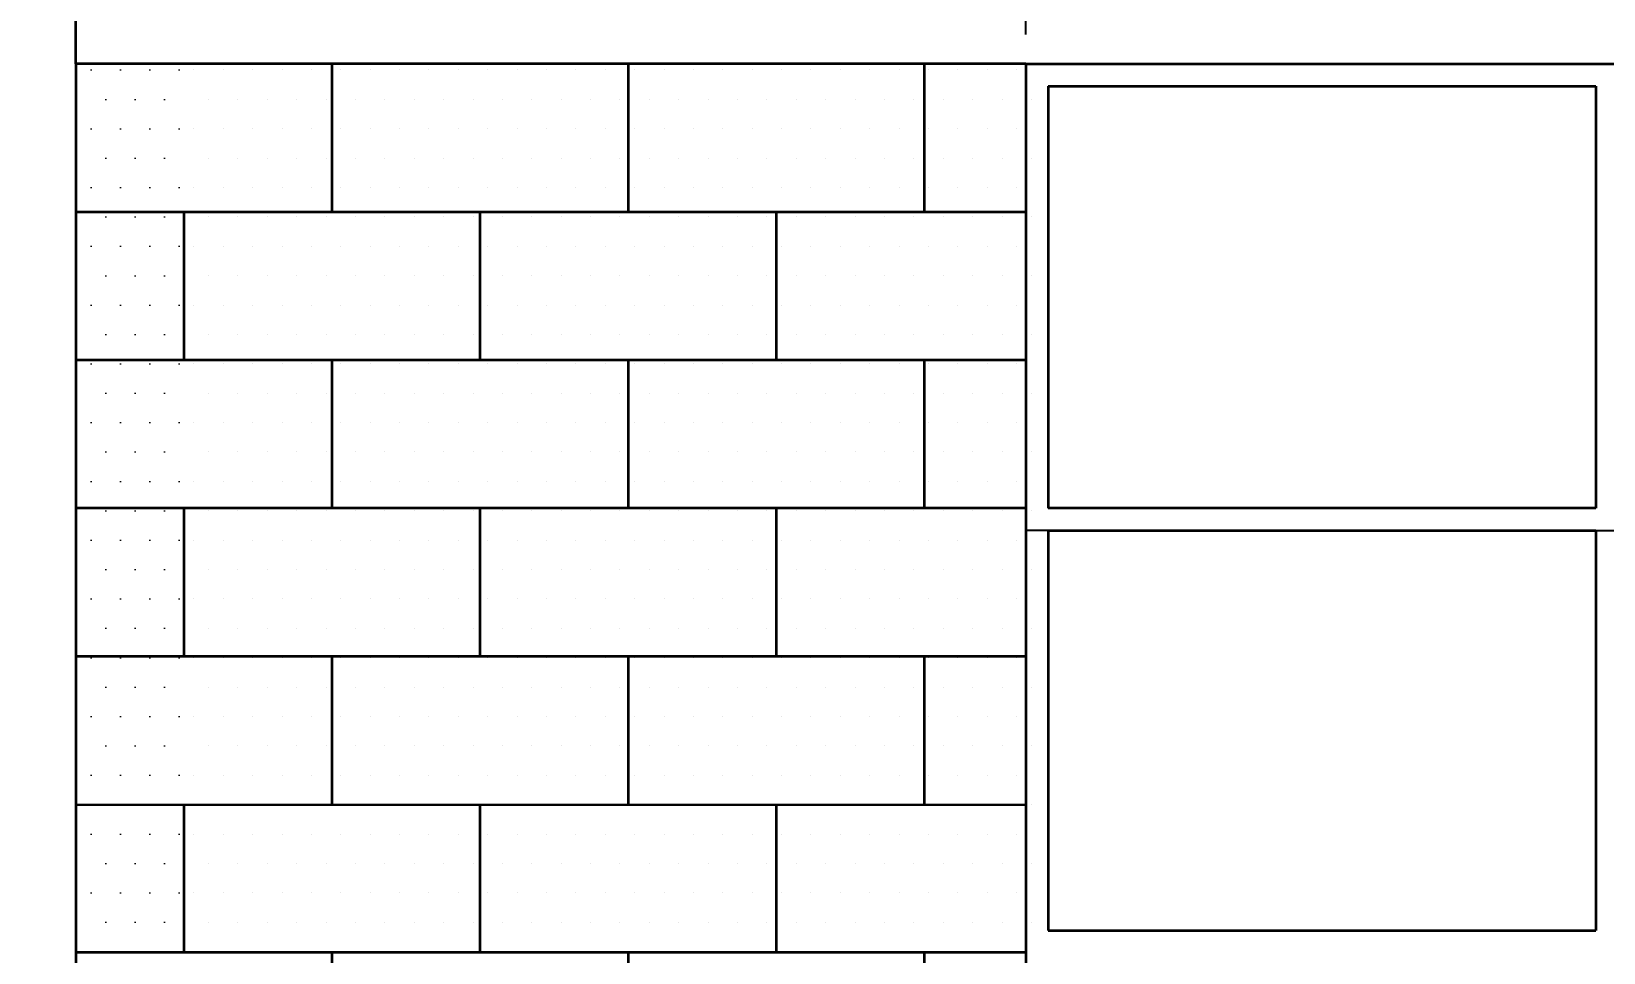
# Model space of a CAD drawing. Header units: millimetres. Extents: x 259.4 to 273.2, y 164.2 to 174.9.
# Drawn here: x 261.357 to 263.48, y 172.128 to 173.372 of the extents above; entities that cross this region are included whole.
import ezdxf

# ---------------------------------------------------------------- set-up
doc = ezdxf.new("R2010")
doc.units = ezdxf.units.MM
for name, color, linetype, lineweight in [('A-ANNO-DIMS', 3, 'Continuous', 18), ('A-ELEV-MBE1', 7, 'Continuous', 35), ('A-ELEV-PATT', 8, 'Continuous', 18), ('A-WALL-FULL-EXTR', 7, 'Continuous', 35)]:
    doc.layers.add(name, color=color, linetype=linetype, lineweight=lineweight)
doc.styles.add('E-ROMANS', font='romans.shx', dxfattribs={"width": 0.8})
doc.dimstyles.new('E-0100_ARW_18', dxfattribs={"dimscale": 0.001, "dimtxt": 180, "dimasz": 180, "dimexe": 90, "dimexo": 60, "dimgap": 90, "dimtad": 0, "dimzin": 0, "dimdsep": 46, "dimtxsty": 'E-ROMANS', "dimblk": 'OPEN90', "dimcen": 90, "dimclrd": 256, "dimclre": 256, "dimclrt": 256, "dimadec": 0, "dimazin": 0, "dimtfac": 1, "dimtmove": 1, "dimatfit": 3, "dimldrblk": 'OPEN90', "dimfxl": 1, "dimtfill": 1, "dimtolj": 1, "dimtzin": 0, "dimarcsym": 0})

# ---------------------------------------------------------------- blocks, each defined once
blk = doc.blocks.new('_Oblique')
at = {"color": 0, "linetype": 'ByBlock', "lineweight": -2}
blk.add_line((-0.5, -0.5), (0.5, 0.5), dxfattribs=at)
blk = doc.blocks.new('*D57')
at = {"layer": 'A-ANNO-DIMS', "lineweight": -2, "transparency": 16777216}
for p, q in [((261.4171, 173.7679), (261.4171, 174.3053)), ((262.7001, 173.3679), (262.7001, 174.3053))]:
    blk.add_line(p, q, dxfattribs=at)
at = {"layer": 'A-ANNO-DIMS', "transparency": 16777216}
for p, q in [((261.4171, 174.2453), (261.8591, 174.2453)), ((262.7001, 174.2453), (262.258, 174.2453))]:
    blk.add_line(p, q, dxfattribs=at)
at = {"layer": 'A-ANNO-DIMS', "transparency": 16777216, "xscale": 0.12, "yscale": 0.12, "zscale": 0.12, "rotation": 180}
blk.add_blockref('_Oblique', (261.4171, 174.2453), dxfattribs=at)
at = {"layer": 'A-ANNO-DIMS', "transparency": 16777216, "xscale": 0.12, "yscale": 0.12, "zscale": 0.12}
blk.add_blockref('_Oblique', (262.7001, 174.2453), dxfattribs=at)
at = {"layer": 'A-ANNO-DIMS', "transparency": 16777216, "insert": (262.0586, 174.2453), "char_height": 0.12, "attachment_point": 5, "style": 'E-ROMANS', "bg_fill": 3, "box_fill_scale": 1.1, "bg_fill_color": 256, "bg_fill_true_color": 13158600, "bg_fill_transparency": 0}
blk.add_mtext('\\A1;1.28', dxfattribs=at)
blk = doc.blocks.new('_Open90')
at = {"color": 0, "linetype": 'ByBlock', "lineweight": -2}
for p, q in [((-0.5, 0.5), (0, 0)), ((0, 0), (-1, 0)), ((0, 0), (-0.5, -0.5))]:
    blk.add_line(p, q, dxfattribs=at)
blk = doc.blocks.new('*D58')
at = {"layer": 'A-ANNO-DIMS', "lineweight": -2, "transparency": 16777216}
for p, q in [((262.7001, 173.3679), (262.7001, 174.3053)), ((263.5013, 173.3679), (263.5013, 174.3053))]:
    blk.add_line(p, q, dxfattribs=at)
at = {"layer": 'A-ANNO-DIMS', "transparency": 16777216}
for p, q in [((262.7001, 174.2453), (262.8944, 174.2453)), ((263.5013, 174.2453), (263.307, 174.2453))]:
    blk.add_line(p, q, dxfattribs=at)
at = {"layer": 'A-ANNO-DIMS', "transparency": 16777216, "xscale": 0.12, "yscale": 0.12, "zscale": 0.12, "rotation": 180}
blk.add_blockref('_Oblique', (262.7001, 174.2453), dxfattribs=at)
at = {"layer": 'A-ANNO-DIMS', "transparency": 16777216, "xscale": 0.12, "yscale": 0.12, "zscale": 0.12}
blk.add_blockref('_Oblique', (263.5013, 174.2453), dxfattribs=at)
at = {"layer": 'A-ANNO-DIMS', "transparency": 16777216, "insert": (263.1007, 174.2453), "char_height": 0.12, "attachment_point": 5, "style": 'E-ROMANS', "bg_fill": 3, "box_fill_scale": 1.1, "bg_fill_color": 256, "bg_fill_true_color": 13158600, "bg_fill_transparency": 0}
blk.add_mtext('\\A1;0.80', dxfattribs=at)
blk = doc.blocks.new('*D59')
at = {"layer": 'A-ANNO-DIMS', "lineweight": -2, "transparency": 16777216}
for p, q in [((263.5013, 173.3679), (263.5013, 174.3053)), ((266.9671, 173.3679), (266.9671, 174.3053))]:
    blk.add_line(p, q, dxfattribs=at)
at = {"layer": 'A-ANNO-DIMS', "transparency": 16777216}
for p, q in [((263.5013, 174.2453), (265.0279, 174.2453)), ((266.9671, 174.2453), (265.4405, 174.2453))]:
    blk.add_line(p, q, dxfattribs=at)
at = {"layer": 'A-ANNO-DIMS', "transparency": 16777216, "xscale": 0.12, "yscale": 0.12, "zscale": 0.12, "rotation": 180}
blk.add_blockref('_Oblique', (263.5013, 174.2453), dxfattribs=at)
at = {"layer": 'A-ANNO-DIMS', "transparency": 16777216, "xscale": 0.12, "yscale": 0.12, "zscale": 0.12}
blk.add_blockref('_Oblique', (266.9671, 174.2453), dxfattribs=at)
at = {"layer": 'A-ANNO-DIMS', "transparency": 16777216, "insert": (265.2342, 174.2453), "char_height": 0.12, "attachment_point": 5, "style": 'E-ROMANS', "bg_fill": 3, "box_fill_scale": 1.1, "bg_fill_color": 256, "bg_fill_true_color": 13158600, "bg_fill_transparency": 0}
blk.add_mtext('\\A1;3.47', dxfattribs=at)

msp = doc.modelspace()

# ---------------------------------------------------------------- hatches: boundary and pattern name
at = {"layer": 'A-ELEV-PATT'}
h = msp.add_hatch(dxfattribs=at)
h.set_pattern_fill('DOTS', color=256, scale=0.025, angle=180, style=0)
h.set_pattern_definition([(360, (227.623792, -89.17333), (0.01984375, 0.0396875), [0, -0.0396875])])
h.paths.add_polyline_path([(261.5671, 173.3279), (261.4171, 173.3279), (261.4171, 171.1279), (261.5671, 171.1279)])

# ---------------------------------------------------------------- linework, layer by layer
for p, q in [((262.7301, 172.6979), (262.7001, 172.6979)), ((263.4701, 172.6979), (263.5013, 172.6979))]:
    msp.add_line(p, q)
at = {"layer": 'A-ELEV-MBE1'}
for p, q in [((261.4171, 173.3279), (261.4171, 171.1279)), ((262.7001, 173.3279), (261.4171, 173.3279)), ((261.7628, 173.3279), (261.7628, 173.1279)), ((262.1628, 173.3279), (262.1628, 173.1279)), ((262.5628, 173.3279), (262.5628, 173.1279)), ((262.7001, 173.3279), (262.7001, 171.1279)), ((262.7301, 173.2979), (263.4701, 173.2979)), ((262.7301, 173.2979), (262.7301, 172.7279)), ((263.4701, 173.2979), (263.4701, 172.7279)), ((262.7001, 173.1279), (261.4171, 173.1279)), ((261.5628, 173.1279), (261.5628, 172.9279)), ((261.9628, 173.1279), (261.9628, 172.9279)), ((262.3628, 173.1279), (262.3628, 172.9279)), ((262.7001, 172.9279), (261.4171, 172.9279)), ((261.7628, 172.9279), (261.7628, 172.7279)), ((262.1628, 172.9279), (262.1628, 172.7279)), ((262.5628, 172.9279), (262.5628, 172.7279)), ((262.7001, 172.7279), (261.4171, 172.7279)), ((261.5628, 172.7279), (261.5628, 172.5279)), ((261.9628, 172.7279), (261.9628, 172.5279)), ((262.3628, 172.7279), (262.3628, 172.5279)), ((262.7301, 172.6979), (262.7301, 172.1579)), ((263.4701, 172.6979), (263.4701, 172.1579)), ((262.7001, 172.5279), (261.4171, 172.5279)), ((261.7628, 172.5279), (261.7628, 172.3279)), ((262.1628, 172.5279), (262.1628, 172.3279)), ((262.5628, 172.5279), (262.5628, 172.3279)), ((261.5628, 172.3279), (261.5628, 172.1279)), ((261.9628, 172.3279), (261.9628, 172.1279)), ((262.3628, 172.3279), (262.3628, 172.1279)), ((262.7301, 172.1579), (263.4701, 172.1579)), ((262.7001, 172.1279), (261.4171, 172.1279)), ((261.7628, 172.1279), (261.7628, 171.9279)), ((262.1628, 172.1279), (262.1628, 171.9279)), ((262.5628, 172.1279), (262.5628, 171.9279))]:
    msp.add_line(p, q, dxfattribs=at)
msp.add_lwpolyline([(263.4701, 172.7279), (262.7301, 172.7279)], dxfattribs=at)
at = {"layer": 'A-ELEV-PATT', "linetype": 'Continuous'}
for p, q in [((261.4177, 173.3198), (261.4177, 173.3198)), ((261.5764, 173.3198), (261.5764, 173.3198)), ((261.6161, 173.3198), (261.6161, 173.3198)), ((261.6558, 173.3198), (261.6558, 173.3198)), ((261.6955, 173.3198), (261.6955, 173.3198)), ((261.7352, 173.3198), (261.7352, 173.3198)), ((261.7749, 173.3198), (261.7749, 173.3198)), ((261.8146, 173.3198), (261.8146, 173.3198)), ((261.8543, 173.3198), (261.8543, 173.3198)), ((261.8939, 173.3198), (261.8939, 173.3198)), ((261.9336, 173.3198), (261.9336, 173.3198)), ((261.9733, 173.3198), (261.9733, 173.3198)), ((262.013, 173.3198), (262.013, 173.3198)), ((262.0527, 173.3198), (262.0527, 173.3198)), ((262.0924, 173.3198), (262.0924, 173.3198)), ((262.1321, 173.3198), (262.1321, 173.3198)), ((262.1718, 173.3198), (262.1718, 173.3198)), ((262.2114, 173.3198), (262.2114, 173.3198)), ((262.2511, 173.3198), (262.2511, 173.3198)), ((262.2908, 173.3198), (262.2908, 173.3198)), ((262.3305, 173.3198), (262.3305, 173.3198)), ((262.3702, 173.3198), (262.3702, 173.3198)), ((262.4099, 173.3198), (262.4099, 173.3198)), ((262.4496, 173.3198), (262.4496, 173.3198)), ((262.4893, 173.3198), (262.4893, 173.3198)), ((262.5289, 173.3198), (262.5289, 173.3198)), ((262.5686, 173.3198), (262.5686, 173.3198)), ((262.6083, 173.3198), (262.6083, 173.3198)), ((262.648, 173.3198), (262.648, 173.3198)), ((262.6877, 173.3198), (262.6877, 173.3198)), ((261.5963, 173.2801), (261.5963, 173.2801)), ((261.636, 173.2801), (261.636, 173.2801)), ((261.6757, 173.2801), (261.6757, 173.2801)), ((261.7154, 173.2801), (261.7154, 173.2801)), ((261.755, 173.2801), (261.755, 173.2801)), ((261.7947, 173.2801), (261.7947, 173.2801)), ((261.8344, 173.2801), (261.8344, 173.2801)), ((261.8741, 173.2801), (261.8741, 173.2801)), ((261.9138, 173.2801), (261.9138, 173.2801)), ((261.9535, 173.2801), (261.9535, 173.2801)), ((261.9932, 173.2801), (261.9932, 173.2801)), ((262.0329, 173.2801), (262.0329, 173.2801)), ((262.0725, 173.2801), (262.0725, 173.2801)), ((262.1122, 173.2801), (262.1122, 173.2801)), ((262.1519, 173.2801), (262.1519, 173.2801)), ((262.1916, 173.2801), (262.1916, 173.2801)), ((262.2313, 173.2801), (262.2313, 173.2801)), ((262.271, 173.2801), (262.271, 173.2801)), ((262.3107, 173.2801), (262.3107, 173.2801)), ((262.3504, 173.2801), (262.3504, 173.2801)), ((262.39, 173.2801), (262.39, 173.2801)), ((262.4297, 173.2801), (262.4297, 173.2801)), ((262.4694, 173.2801), (262.4694, 173.2801)), ((262.5091, 173.2801), (262.5091, 173.2801)), ((262.5488, 173.2801), (262.5488, 173.2801)), ((262.5885, 173.2801), (262.5885, 173.2801)), ((262.6282, 173.2801), (262.6282, 173.2801)), ((262.6679, 173.2801), (262.6679, 173.2801)), ((262.7075, 173.2801), (262.7075, 173.2801)), ((261.4177, 173.2404), (261.4177, 173.2404)), ((261.5764, 173.2404), (261.5764, 173.2404)), ((261.6161, 173.2404), (261.6161, 173.2404)), ((261.6558, 173.2404), (261.6558, 173.2404)), ((261.6955, 173.2404), (261.6955, 173.2404)), ((261.7352, 173.2404), (261.7352, 173.2404)), ((261.7749, 173.2404), (261.7749, 173.2404)), ((261.8146, 173.2404), (261.8146, 173.2404)), ((261.8543, 173.2404), (261.8543, 173.2404)), ((261.8939, 173.2404), (261.8939, 173.2404)), ((261.9336, 173.2404), (261.9336, 173.2404)), ((261.9733, 173.2404), (261.9733, 173.2404)), ((262.013, 173.2404), (262.013, 173.2404)), ((262.0527, 173.2404), (262.0527, 173.2404)), ((262.0924, 173.2404), (262.0924, 173.2404)), ((262.1321, 173.2404), (262.1321, 173.2404)), ((262.1718, 173.2404), (262.1718, 173.2404)), ((262.2114, 173.2404), (262.2114, 173.2404)), ((262.2511, 173.2404), (262.2511, 173.2404)), ((262.2908, 173.2404), (262.2908, 173.2404)), ((262.3305, 173.2404), (262.3305, 173.2404)), ((262.3702, 173.2404), (262.3702, 173.2404)), ((262.4099, 173.2404), (262.4099, 173.2404)), ((262.4496, 173.2404), (262.4496, 173.2404)), ((262.4893, 173.2404), (262.4893, 173.2404)), ((262.5289, 173.2404), (262.5289, 173.2404)), ((262.5686, 173.2404), (262.5686, 173.2404)), ((262.6083, 173.2404), (262.6083, 173.2404)), ((262.648, 173.2404), (262.648, 173.2404)), ((262.6877, 173.2404), (262.6877, 173.2404)), ((261.5963, 173.2007), (261.5963, 173.2007)), ((261.636, 173.2007), (261.636, 173.2007)), ((261.6757, 173.2007), (261.6757, 173.2007)), ((261.7154, 173.2007), (261.7154, 173.2007)), ((261.755, 173.2007), (261.755, 173.2007)), ((261.7947, 173.2007), (261.7947, 173.2007)), ((261.8344, 173.2007), (261.8344, 173.2007)), ((261.8741, 173.2007), (261.8741, 173.2007)), ((261.9138, 173.2007), (261.9138, 173.2007)), ((261.9535, 173.2007), (261.9535, 173.2007)), ((261.9932, 173.2007), (261.9932, 173.2007)), ((262.0329, 173.2007), (262.0329, 173.2007)), ((262.0725, 173.2007), (262.0725, 173.2007)), ((262.1122, 173.2007), (262.1122, 173.2007)), ((262.1519, 173.2007), (262.1519, 173.2007)), ((262.1916, 173.2007), (262.1916, 173.2007)), ((262.2313, 173.2007), (262.2313, 173.2007)), ((262.271, 173.2007), (262.271, 173.2007)), ((262.3107, 173.2007), (262.3107, 173.2007)), ((262.3504, 173.2007), (262.3504, 173.2007)), ((262.39, 173.2007), (262.39, 173.2007)), ((262.4297, 173.2007), (262.4297, 173.2007)), ((262.4694, 173.2007), (262.4694, 173.2007)), ((262.5091, 173.2007), (262.5091, 173.2007)), ((262.5488, 173.2007), (262.5488, 173.2007)), ((262.5885, 173.2007), (262.5885, 173.2007)), ((262.6282, 173.2007), (262.6282, 173.2007)), ((262.6679, 173.2007), (262.6679, 173.2007)), ((262.7075, 173.2007), (262.7075, 173.2007)), ((261.4177, 173.161), (261.4177, 173.161)), ((261.5764, 173.161), (261.5764, 173.161)), ((261.6161, 173.161), (261.6161, 173.161)), ((261.6558, 173.161), (261.6558, 173.161)), ((261.6955, 173.161), (261.6955, 173.161)), ((261.7352, 173.161), (261.7352, 173.161)), ((261.7749, 173.161), (261.7749, 173.161)), ((261.8146, 173.161), (261.8146, 173.161)), ((261.8543, 173.161), (261.8543, 173.161)), ((261.8939, 173.161), (261.8939, 173.161)), ((261.9336, 173.161), (261.9336, 173.161)), ((261.9733, 173.161), (261.9733, 173.161)), ((262.013, 173.161), (262.013, 173.161)), ((262.0527, 173.161), (262.0527, 173.161)), ((262.0924, 173.161), (262.0924, 173.161)), ((262.1321, 173.161), (262.1321, 173.161)), ((262.1718, 173.161), (262.1718, 173.161)), ((262.2114, 173.161), (262.2114, 173.161)), ((262.2511, 173.161), (262.2511, 173.161)), ((262.2908, 173.161), (262.2908, 173.161)), ((262.3305, 173.161), (262.3305, 173.161)), ((262.3702, 173.161), (262.3702, 173.161)), ((262.4099, 173.161), (262.4099, 173.161)), ((262.4496, 173.161), (262.4496, 173.161)), ((262.4893, 173.161), (262.4893, 173.161)), ((262.5289, 173.161), (262.5289, 173.161)), ((262.5686, 173.161), (262.5686, 173.161)), ((262.6083, 173.161), (262.6083, 173.161)), ((262.648, 173.161), (262.648, 173.161)), ((262.6877, 173.161), (262.6877, 173.161)), ((261.5963, 173.1214), (261.5963, 173.1214)), ((261.636, 173.1214), (261.636, 173.1214)), ((261.6757, 173.1214), (261.6757, 173.1214)), ((261.7154, 173.1214), (261.7154, 173.1214)), ((261.755, 173.1214), (261.755, 173.1214)), ((261.7947, 173.1214), (261.7947, 173.1214)), ((261.8344, 173.1214), (261.8344, 173.1214)), ((261.8741, 173.1214), (261.8741, 173.1214)), ((261.9138, 173.1214), (261.9138, 173.1214)), ((261.9535, 173.1214), (261.9535, 173.1214)), ((261.9932, 173.1214), (261.9932, 173.1214)), ((262.0329, 173.1214), (262.0329, 173.1214)), ((262.0725, 173.1214), (262.0725, 173.1214)), ((262.1122, 173.1214), (262.1122, 173.1214)), ((262.1519, 173.1214), (262.1519, 173.1214)), ((262.1916, 173.1214), (262.1916, 173.1214)), ((262.2313, 173.1214), (262.2313, 173.1214)), ((262.271, 173.1214), (262.271, 173.1214)), ((262.3107, 173.1214), (262.3107, 173.1214)), ((262.3504, 173.1214), (262.3504, 173.1214)), ((262.39, 173.1214), (262.39, 173.1214)), ((262.4297, 173.1214), (262.4297, 173.1214)), ((262.4694, 173.1214), (262.4694, 173.1214)), ((262.5091, 173.1214), (262.5091, 173.1214)), ((262.5488, 173.1214), (262.5488, 173.1214)), ((262.5885, 173.1214), (262.5885, 173.1214)), ((262.6282, 173.1214), (262.6282, 173.1214)), ((262.6679, 173.1214), (262.6679, 173.1214)), ((262.7075, 173.1214), (262.7075, 173.1214)), ((261.4177, 173.0817), (261.4177, 173.0817)), ((261.5764, 173.0817), (261.5764, 173.0817)), ((261.6161, 173.0817), (261.6161, 173.0817)), ((261.6558, 173.0817), (261.6558, 173.0817)), ((261.6955, 173.0817), (261.6955, 173.0817)), ((261.7352, 173.0817), (261.7352, 173.0817)), ((261.7749, 173.0817), (261.7749, 173.0817)), ((261.8146, 173.0817), (261.8146, 173.0817)), ((261.8543, 173.0817), (261.8543, 173.0817)), ((261.8939, 173.0817), (261.8939, 173.0817)), ((261.9336, 173.0817), (261.9336, 173.0817)), ((261.9733, 173.0817), (261.9733, 173.0817)), ((262.013, 173.0817), (262.013, 173.0817)), ((262.0527, 173.0817), (262.0527, 173.0817)), ((262.0924, 173.0817), (262.0924, 173.0817)), ((262.1321, 173.0817), (262.1321, 173.0817)), ((262.1718, 173.0817), (262.1718, 173.0817)), ((262.2114, 173.0817), (262.2114, 173.0817)), ((262.2511, 173.0817), (262.2511, 173.0817)), ((262.2908, 173.0817), (262.2908, 173.0817)), ((262.3305, 173.0817), (262.3305, 173.0817)), ((262.3702, 173.0817), (262.3702, 173.0817)), ((262.4099, 173.0817), (262.4099, 173.0817)), ((262.4496, 173.0817), (262.4496, 173.0817)), ((262.4893, 173.0817), (262.4893, 173.0817)), ((262.5289, 173.0817), (262.5289, 173.0817)), ((262.5686, 173.0817), (262.5686, 173.0817)), ((262.6083, 173.0817), (262.6083, 173.0817)), ((262.648, 173.0817), (262.648, 173.0817)), ((262.6877, 173.0817), (262.6877, 173.0817)), ((261.5963, 173.042), (261.5963, 173.042)), ((261.636, 173.042), (261.636, 173.042)), ((261.6757, 173.042), (261.6757, 173.042)), ((261.7154, 173.042), (261.7154, 173.042)), ((261.755, 173.042), (261.755, 173.042)), ((261.7947, 173.042), (261.7947, 173.042)), ((261.8344, 173.042), (261.8344, 173.042)), ((261.8741, 173.042), (261.8741, 173.042)), ((261.9138, 173.042), (261.9138, 173.042)), ((261.9535, 173.042), (261.9535, 173.042)), ((261.9932, 173.042), (261.9932, 173.042)), ((262.0329, 173.042), (262.0329, 173.042)), ((262.0725, 173.042), (262.0725, 173.042)), ((262.1122, 173.042), (262.1122, 173.042)), ((262.1519, 173.042), (262.1519, 173.042)), ((262.1916, 173.042), (262.1916, 173.042)), ((262.2313, 173.042), (262.2313, 173.042)), ((262.271, 173.042), (262.271, 173.042)), ((262.3107, 173.042), (262.3107, 173.042)), ((262.3504, 173.042), (262.3504, 173.042)), ((262.39, 173.042), (262.39, 173.042)), ((262.4297, 173.042), (262.4297, 173.042)), ((262.4694, 173.042), (262.4694, 173.042)), ((262.5091, 173.042), (262.5091, 173.042)), ((262.5488, 173.042), (262.5488, 173.042)), ((262.5885, 173.042), (262.5885, 173.042)), ((262.6282, 173.042), (262.6282, 173.042)), ((262.6679, 173.042), (262.6679, 173.042)), ((262.7075, 173.042), (262.7075, 173.042)), ((261.4177, 173.0023), (261.4177, 173.0023)), ((261.5764, 173.0023), (261.5764, 173.0023)), ((261.6161, 173.0023), (261.6161, 173.0023)), ((261.6558, 173.0023), (261.6558, 173.0023)), ((261.6955, 173.0023), (261.6955, 173.0023)), ((261.7352, 173.0023), (261.7352, 173.0023)), ((261.7749, 173.0023), (261.7749, 173.0023)), ((261.8146, 173.0023), (261.8146, 173.0023)), ((261.8543, 173.0023), (261.8543, 173.0023)), ((261.8939, 173.0023), (261.8939, 173.0023)), ((261.9336, 173.0023), (261.9336, 173.0023)), ((261.9733, 173.0023), (261.9733, 173.0023)), ((262.013, 173.0023), (262.013, 173.0023)), ((262.0527, 173.0023), (262.0527, 173.0023)), ((262.0924, 173.0023), (262.0924, 173.0023)), ((262.1321, 173.0023), (262.1321, 173.0023)), ((262.1718, 173.0023), (262.1718, 173.0023)), ((262.2114, 173.0023), (262.2114, 173.0023)), ((262.2511, 173.0023), (262.2511, 173.0023)), ((262.2908, 173.0023), (262.2908, 173.0023)), ((262.3305, 173.0023), (262.3305, 173.0023)), ((262.3702, 173.0023), (262.3702, 173.0023)), ((262.4099, 173.0023), (262.4099, 173.0023)), ((262.4496, 173.0023), (262.4496, 173.0023)), ((262.4893, 173.0023), (262.4893, 173.0023)), ((262.5289, 173.0023), (262.5289, 173.0023)), ((262.5686, 173.0023), (262.5686, 173.0023)), ((262.6083, 173.0023), (262.6083, 173.0023)), ((262.648, 173.0023), (262.648, 173.0023)), ((262.6877, 173.0023), (262.6877, 173.0023)), ((261.5963, 172.9626), (261.5963, 172.9626)), ((261.636, 172.9626), (261.636, 172.9626)), ((261.6757, 172.9626), (261.6757, 172.9626)), ((261.7154, 172.9626), (261.7154, 172.9626)), ((261.755, 172.9626), (261.755, 172.9626)), ((261.7947, 172.9626), (261.7947, 172.9626)), ((261.8344, 172.9626), (261.8344, 172.9626)), ((261.8741, 172.9626), (261.8741, 172.9626)), ((261.9138, 172.9626), (261.9138, 172.9626)), ((261.9535, 172.9626), (261.9535, 172.9626)), ((261.9932, 172.9626), (261.9932, 172.9626)), ((262.0329, 172.9626), (262.0329, 172.9626)), ((262.0725, 172.9626), (262.0725, 172.9626)), ((262.1122, 172.9626), (262.1122, 172.9626)), ((262.1519, 172.9626), (262.1519, 172.9626)), ((262.1916, 172.9626), (262.1916, 172.9626)), ((262.2313, 172.9626), (262.2313, 172.9626)), ((262.271, 172.9626), (262.271, 172.9626)), ((262.3107, 172.9626), (262.3107, 172.9626)), ((262.3504, 172.9626), (262.3504, 172.9626)), ((262.39, 172.9626), (262.39, 172.9626)), ((262.4297, 172.9626), (262.4297, 172.9626)), ((262.4694, 172.9626), (262.4694, 172.9626)), ((262.5091, 172.9626), (262.5091, 172.9626)), ((262.5488, 172.9626), (262.5488, 172.9626)), ((262.5885, 172.9626), (262.5885, 172.9626)), ((262.6282, 172.9626), (262.6282, 172.9626)), ((262.6679, 172.9626), (262.6679, 172.9626)), ((262.7075, 172.9626), (262.7075, 172.9626)), ((261.4177, 172.9229), (261.4177, 172.9229)), ((261.5764, 172.9229), (261.5764, 172.9229)), ((261.6161, 172.9229), (261.6161, 172.9229)), ((261.6558, 172.9229), (261.6558, 172.9229)), ((261.6955, 172.9229), (261.6955, 172.9229)), ((261.7352, 172.9229), (261.7352, 172.9229)), ((261.7749, 172.9229), (261.7749, 172.9229)), ((261.8146, 172.9229), (261.8146, 172.9229)), ((261.8543, 172.9229), (261.8543, 172.9229)), ((261.8939, 172.9229), (261.8939, 172.9229)), ((261.9336, 172.9229), (261.9336, 172.9229)), ((261.9733, 172.9229), (261.9733, 172.9229)), ((262.013, 172.9229), (262.013, 172.9229)), ((262.0527, 172.9229), (262.0527, 172.9229)), ((262.0924, 172.9229), (262.0924, 172.9229)), ((262.1321, 172.9229), (262.1321, 172.9229)), ((262.1718, 172.9229), (262.1718, 172.9229)), ((262.2114, 172.9229), (262.2114, 172.9229)), ((262.2511, 172.9229), (262.2511, 172.9229)), ((262.2908, 172.9229), (262.2908, 172.9229)), ((262.3305, 172.9229), (262.3305, 172.9229)), ((262.3702, 172.9229), (262.3702, 172.9229)), ((262.4099, 172.9229), (262.4099, 172.9229)), ((262.4496, 172.9229), (262.4496, 172.9229)), ((262.4893, 172.9229), (262.4893, 172.9229)), ((262.5289, 172.9229), (262.5289, 172.9229)), ((262.5686, 172.9229), (262.5686, 172.9229)), ((262.6083, 172.9229), (262.6083, 172.9229)), ((262.648, 172.9229), (262.648, 172.9229)), ((262.6877, 172.9229), (262.6877, 172.9229)), ((261.5963, 172.8832), (261.5963, 172.8832)), ((261.636, 172.8832), (261.636, 172.8832)), ((261.6757, 172.8832), (261.6757, 172.8832)), ((261.7154, 172.8832), (261.7154, 172.8832)), ((261.755, 172.8832), (261.755, 172.8832)), ((261.7947, 172.8832), (261.7947, 172.8832)), ((261.8344, 172.8832), (261.8344, 172.8832)), ((261.8741, 172.8832), (261.8741, 172.8832)), ((261.9138, 172.8832), (261.9138, 172.8832)), ((261.9535, 172.8832), (261.9535, 172.8832)), ((261.9932, 172.8832), (261.9932, 172.8832)), ((262.0329, 172.8832), (262.0329, 172.8832)), ((262.0725, 172.8832), (262.0725, 172.8832)), ((262.1122, 172.8832), (262.1122, 172.8832)), ((262.1519, 172.8832), (262.1519, 172.8832)), ((262.1916, 172.8832), (262.1916, 172.8832)), ((262.2313, 172.8832), (262.2313, 172.8832)), ((262.271, 172.8832), (262.271, 172.8832)), ((262.3107, 172.8832), (262.3107, 172.8832)), ((262.3504, 172.8832), (262.3504, 172.8832)), ((262.39, 172.8832), (262.39, 172.8832)), ((262.4297, 172.8832), (262.4297, 172.8832)), ((262.4694, 172.8832), (262.4694, 172.8832)), ((262.5091, 172.8832), (262.5091, 172.8832)), ((262.5488, 172.8832), (262.5488, 172.8832)), ((262.5885, 172.8832), (262.5885, 172.8832)), ((262.6282, 172.8832), (262.6282, 172.8832)), ((262.6679, 172.8832), (262.6679, 172.8832)), ((262.7075, 172.8832), (262.7075, 172.8832)), ((261.4177, 172.8435), (261.4177, 172.8435)), ((261.5764, 172.8435), (261.5764, 172.8435)), ((261.6161, 172.8435), (261.6161, 172.8435)), ((261.6558, 172.8435), (261.6558, 172.8435)), ((261.6955, 172.8435), (261.6955, 172.8435)), ((261.7352, 172.8435), (261.7352, 172.8435)), ((261.7749, 172.8435), (261.7749, 172.8435)), ((261.8146, 172.8435), (261.8146, 172.8435)), ((261.8543, 172.8435), (261.8543, 172.8435)), ((261.8939, 172.8435), (261.8939, 172.8435)), ((261.9336, 172.8435), (261.9336, 172.8435)), ((261.9733, 172.8435), (261.9733, 172.8435)), ((262.013, 172.8435), (262.013, 172.8435)), ((262.0527, 172.8435), (262.0527, 172.8435)), ((262.0924, 172.8435), (262.0924, 172.8435)), ((262.1321, 172.8435), (262.1321, 172.8435)), ((262.1718, 172.8435), (262.1718, 172.8435)), ((262.2114, 172.8435), (262.2114, 172.8435)), ((262.2511, 172.8435), (262.2511, 172.8435)), ((262.2908, 172.8435), (262.2908, 172.8435)), ((262.3305, 172.8435), (262.3305, 172.8435)), ((262.3702, 172.8435), (262.3702, 172.8435)), ((262.4099, 172.8435), (262.4099, 172.8435)), ((262.4496, 172.8435), (262.4496, 172.8435)), ((262.4893, 172.8435), (262.4893, 172.8435)), ((262.5289, 172.8435), (262.5289, 172.8435)), ((262.5686, 172.8435), (262.5686, 172.8435)), ((262.6083, 172.8435), (262.6083, 172.8435)), ((262.648, 172.8435), (262.648, 172.8435)), ((262.6877, 172.8435), (262.6877, 172.8435)), ((261.5963, 172.8039), (261.5963, 172.8039)), ((261.636, 172.8039), (261.636, 172.8039)), ((261.6757, 172.8039), (261.6757, 172.8039)), ((261.7154, 172.8039), (261.7154, 172.8039)), ((261.755, 172.8039), (261.755, 172.8039)), ((261.7947, 172.8039), (261.7947, 172.8039)), ((261.8344, 172.8039), (261.8344, 172.8039)), ((261.8741, 172.8039), (261.8741, 172.8039)), ((261.9138, 172.8039), (261.9138, 172.8039)), ((261.9535, 172.8039), (261.9535, 172.8039)), ((261.9932, 172.8039), (261.9932, 172.8039)), ((262.0329, 172.8039), (262.0329, 172.8039)), ((262.0725, 172.8039), (262.0725, 172.8039)), ((262.1122, 172.8039), (262.1122, 172.8039)), ((262.1519, 172.8039), (262.1519, 172.8039)), ((262.1916, 172.8039), (262.1916, 172.8039)), ((262.2313, 172.8039), (262.2313, 172.8039)), ((262.271, 172.8039), (262.271, 172.8039)), ((262.3107, 172.8039), (262.3107, 172.8039)), ((262.3504, 172.8039), (262.3504, 172.8039)), ((262.39, 172.8039), (262.39, 172.8039)), ((262.4297, 172.8039), (262.4297, 172.8039)), ((262.4694, 172.8039), (262.4694, 172.8039)), ((262.5091, 172.8039), (262.5091, 172.8039)), ((262.5488, 172.8039), (262.5488, 172.8039)), ((262.5885, 172.8039), (262.5885, 172.8039)), ((262.6282, 172.8039), (262.6282, 172.8039)), ((262.6679, 172.8039), (262.6679, 172.8039)), ((262.7075, 172.8039), (262.7075, 172.8039)), ((261.4177, 172.7642), (261.4177, 172.7642)), ((261.5764, 172.7642), (261.5764, 172.7642)), ((261.6161, 172.7642), (261.6161, 172.7642)), ((261.6558, 172.7642), (261.6558, 172.7642)), ((261.6955, 172.7642), (261.6955, 172.7642)), ((261.7352, 172.7642), (261.7352, 172.7642)), ((261.7749, 172.7642), (261.7749, 172.7642)), ((261.8146, 172.7642), (261.8146, 172.7642)), ((261.8543, 172.7642), (261.8543, 172.7642)), ((261.8939, 172.7642), (261.8939, 172.7642)), ((261.9336, 172.7642), (261.9336, 172.7642)), ((261.9733, 172.7642), (261.9733, 172.7642)), ((262.013, 172.7642), (262.013, 172.7642)), ((262.0527, 172.7642), (262.0527, 172.7642)), ((262.0924, 172.7642), (262.0924, 172.7642)), ((262.1321, 172.7642), (262.1321, 172.7642)), ((262.1718, 172.7642), (262.1718, 172.7642)), ((262.2114, 172.7642), (262.2114, 172.7642)), ((262.2511, 172.7642), (262.2511, 172.7642)), ((262.2908, 172.7642), (262.2908, 172.7642)), ((262.3305, 172.7642), (262.3305, 172.7642)), ((262.3702, 172.7642), (262.3702, 172.7642)), ((262.4099, 172.7642), (262.4099, 172.7642)), ((262.4496, 172.7642), (262.4496, 172.7642)), ((262.4893, 172.7642), (262.4893, 172.7642)), ((262.5289, 172.7642), (262.5289, 172.7642)), ((262.5686, 172.7642), (262.5686, 172.7642)), ((262.6083, 172.7642), (262.6083, 172.7642)), ((262.648, 172.7642), (262.648, 172.7642)), ((262.6877, 172.7642), (262.6877, 172.7642)), ((261.5963, 172.7245), (261.5963, 172.7245)), ((261.636, 172.7245), (261.636, 172.7245)), ((261.6757, 172.7245), (261.6757, 172.7245)), ((261.7154, 172.7245), (261.7154, 172.7245)), ((261.755, 172.7245), (261.755, 172.7245)), ((261.7947, 172.7245), (261.7947, 172.7245)), ((261.8344, 172.7245), (261.8344, 172.7245)), ((261.8741, 172.7245), (261.8741, 172.7245)), ((261.9138, 172.7245), (261.9138, 172.7245)), ((261.9535, 172.7245), (261.9535, 172.7245)), ((261.9932, 172.7245), (261.9932, 172.7245)), ((262.0329, 172.7245), (262.0329, 172.7245)), ((262.0725, 172.7245), (262.0725, 172.7245)), ((262.1122, 172.7245), (262.1122, 172.7245)), ((262.1519, 172.7245), (262.1519, 172.7245)), ((262.1916, 172.7245), (262.1916, 172.7245)), ((262.2313, 172.7245), (262.2313, 172.7245)), ((262.271, 172.7245), (262.271, 172.7245)), ((262.3107, 172.7245), (262.3107, 172.7245)), ((262.3504, 172.7245), (262.3504, 172.7245)), ((262.39, 172.7245), (262.39, 172.7245)), ((262.4297, 172.7245), (262.4297, 172.7245)), ((262.4694, 172.7245), (262.4694, 172.7245)), ((262.5091, 172.7245), (262.5091, 172.7245)), ((262.5488, 172.7245), (262.5488, 172.7245)), ((262.5885, 172.7245), (262.5885, 172.7245)), ((262.6282, 172.7245), (262.6282, 172.7245)), ((262.6679, 172.7245), (262.6679, 172.7245)), ((262.7075, 172.7245), (262.7075, 172.7245)), ((261.4177, 172.6848), (261.4177, 172.6848)), ((261.5764, 172.6848), (261.5764, 172.6848)), ((261.6161, 172.6848), (261.6161, 172.6848)), ((261.6558, 172.6848), (261.6558, 172.6848)), ((261.6955, 172.6848), (261.6955, 172.6848)), ((261.7352, 172.6848), (261.7352, 172.6848)), ((261.7749, 172.6848), (261.7749, 172.6848)), ((261.8146, 172.6848), (261.8146, 172.6848)), ((261.8543, 172.6848), (261.8543, 172.6848)), ((261.8939, 172.6848), (261.8939, 172.6848)), ((261.9336, 172.6848), (261.9336, 172.6848)), ((261.9733, 172.6848), (261.9733, 172.6848)), ((262.013, 172.6848), (262.013, 172.6848)), ((262.0527, 172.6848), (262.0527, 172.6848)), ((262.0924, 172.6848), (262.0924, 172.6848)), ((262.1321, 172.6848), (262.1321, 172.6848)), ((262.1718, 172.6848), (262.1718, 172.6848)), ((262.2114, 172.6848), (262.2114, 172.6848)), ((262.2511, 172.6848), (262.2511, 172.6848)), ((262.2908, 172.6848), (262.2908, 172.6848)), ((262.3305, 172.6848), (262.3305, 172.6848)), ((262.3702, 172.6848), (262.3702, 172.6848)), ((262.4099, 172.6848), (262.4099, 172.6848)), ((262.4496, 172.6848), (262.4496, 172.6848)), ((262.4893, 172.6848), (262.4893, 172.6848)), ((262.5289, 172.6848), (262.5289, 172.6848)), ((262.5686, 172.6848), (262.5686, 172.6848)), ((262.6083, 172.6848), (262.6083, 172.6848)), ((262.648, 172.6848), (262.648, 172.6848)), ((262.6877, 172.6848), (262.6877, 172.6848)), ((261.5963, 172.6451), (261.5963, 172.6451)), ((261.636, 172.6451), (261.636, 172.6451)), ((261.6757, 172.6451), (261.6757, 172.6451)), ((261.7154, 172.6451), (261.7154, 172.6451)), ((261.755, 172.6451), (261.755, 172.6451)), ((261.7947, 172.6451), (261.7947, 172.6451)), ((261.8344, 172.6451), (261.8344, 172.6451)), ((261.8741, 172.6451), (261.8741, 172.6451)), ((261.9138, 172.6451), (261.9138, 172.6451)), ((261.9535, 172.6451), (261.9535, 172.6451)), ((261.9932, 172.6451), (261.9932, 172.6451)), ((262.0329, 172.6451), (262.0329, 172.6451)), ((262.0725, 172.6451), (262.0725, 172.6451)), ((262.1122, 172.6451), (262.1122, 172.6451)), ((262.1519, 172.6451), (262.1519, 172.6451)), ((262.1916, 172.6451), (262.1916, 172.6451)), ((262.2313, 172.6451), (262.2313, 172.6451)), ((262.271, 172.6451), (262.271, 172.6451)), ((262.3107, 172.6451), (262.3107, 172.6451)), ((262.3504, 172.6451), (262.3504, 172.6451)), ((262.39, 172.6451), (262.39, 172.6451)), ((262.4297, 172.6451), (262.4297, 172.6451)), ((262.4694, 172.6451), (262.4694, 172.6451)), ((262.5091, 172.6451), (262.5091, 172.6451)), ((262.5488, 172.6451), (262.5488, 172.6451)), ((262.5885, 172.6451), (262.5885, 172.6451)), ((262.6282, 172.6451), (262.6282, 172.6451)), ((262.6679, 172.6451), (262.6679, 172.6451)), ((262.7075, 172.6451), (262.7075, 172.6451)), ((261.4177, 172.6054), (261.4177, 172.6054)), ((261.5764, 172.6054), (261.5764, 172.6054)), ((261.6161, 172.6054), (261.6161, 172.6054)), ((261.6558, 172.6054), (261.6558, 172.6054)), ((261.6955, 172.6054), (261.6955, 172.6054)), ((261.7352, 172.6054), (261.7352, 172.6054)), ((261.7749, 172.6054), (261.7749, 172.6054)), ((261.8146, 172.6054), (261.8146, 172.6054)), ((261.8543, 172.6054), (261.8543, 172.6054)), ((261.8939, 172.6054), (261.8939, 172.6054)), ((261.9336, 172.6054), (261.9336, 172.6054)), ((261.9733, 172.6054), (261.9733, 172.6054)), ((262.013, 172.6054), (262.013, 172.6054)), ((262.0527, 172.6054), (262.0527, 172.6054)), ((262.0924, 172.6054), (262.0924, 172.6054)), ((262.1321, 172.6054), (262.1321, 172.6054)), ((262.1718, 172.6054), (262.1718, 172.6054)), ((262.2114, 172.6054), (262.2114, 172.6054)), ((262.2511, 172.6054), (262.2511, 172.6054)), ((262.2908, 172.6054), (262.2908, 172.6054)), ((262.3305, 172.6054), (262.3305, 172.6054)), ((262.3702, 172.6054), (262.3702, 172.6054)), ((262.4099, 172.6054), (262.4099, 172.6054)), ((262.4496, 172.6054), (262.4496, 172.6054)), ((262.4893, 172.6054), (262.4893, 172.6054)), ((262.5289, 172.6054), (262.5289, 172.6054)), ((262.5686, 172.6054), (262.5686, 172.6054)), ((262.6083, 172.6054), (262.6083, 172.6054)), ((262.648, 172.6054), (262.648, 172.6054)), ((262.6877, 172.6054), (262.6877, 172.6054)), ((261.5963, 172.5657), (261.5963, 172.5657)), ((261.636, 172.5657), (261.636, 172.5657)), ((261.6757, 172.5657), (261.6757, 172.5657)), ((261.7154, 172.5657), (261.7154, 172.5657)), ((261.755, 172.5657), (261.755, 172.5657)), ((261.7947, 172.5657), (261.7947, 172.5657)), ((261.8344, 172.5657), (261.8344, 172.5657)), ((261.8741, 172.5657), (261.8741, 172.5657)), ((261.9138, 172.5657), (261.9138, 172.5657)), ((261.9535, 172.5657), (261.9535, 172.5657)), ((261.9932, 172.5657), (261.9932, 172.5657)), ((262.0329, 172.5657), (262.0329, 172.5657)), ((262.0725, 172.5657), (262.0725, 172.5657)), ((262.1122, 172.5657), (262.1122, 172.5657)), ((262.1519, 172.5657), (262.1519, 172.5657)), ((262.1916, 172.5657), (262.1916, 172.5657)), ((262.2313, 172.5657), (262.2313, 172.5657)), ((262.271, 172.5657), (262.271, 172.5657)), ((262.3107, 172.5657), (262.3107, 172.5657)), ((262.3504, 172.5657), (262.3504, 172.5657)), ((262.39, 172.5657), (262.39, 172.5657)), ((262.4297, 172.5657), (262.4297, 172.5657)), ((262.4694, 172.5657), (262.4694, 172.5657)), ((262.5091, 172.5657), (262.5091, 172.5657)), ((262.5488, 172.5657), (262.5488, 172.5657)), ((262.5885, 172.5657), (262.5885, 172.5657)), ((262.6282, 172.5657), (262.6282, 172.5657)), ((262.6679, 172.5657), (262.6679, 172.5657)), ((262.7075, 172.5657), (262.7075, 172.5657)), ((261.4177, 172.526), (261.4177, 172.526)), ((261.5764, 172.526), (261.5764, 172.526)), ((261.6161, 172.526), (261.6161, 172.526)), ((261.6558, 172.526), (261.6558, 172.526)), ((261.6955, 172.526), (261.6955, 172.526)), ((261.7352, 172.526), (261.7352, 172.526)), ((261.7749, 172.526), (261.7749, 172.526)), ((261.8146, 172.526), (261.8146, 172.526)), ((261.8543, 172.526), (261.8543, 172.526)), ((261.8939, 172.526), (261.8939, 172.526)), ((261.9336, 172.526), (261.9336, 172.526)), ((261.9733, 172.526), (261.9733, 172.526)), ((262.013, 172.526), (262.013, 172.526)), ((262.0527, 172.526), (262.0527, 172.526)), ((262.0924, 172.526), (262.0924, 172.526)), ((262.1321, 172.526), (262.1321, 172.526)), ((262.1718, 172.526), (262.1718, 172.526)), ((262.2114, 172.526), (262.2114, 172.526)), ((262.2511, 172.526), (262.2511, 172.526)), ((262.2908, 172.526), (262.2908, 172.526)), ((262.3305, 172.526), (262.3305, 172.526)), ((262.3702, 172.526), (262.3702, 172.526)), ((262.4099, 172.526), (262.4099, 172.526)), ((262.4496, 172.526), (262.4496, 172.526)), ((262.4893, 172.526), (262.4893, 172.526)), ((262.5289, 172.526), (262.5289, 172.526)), ((262.5686, 172.526), (262.5686, 172.526)), ((262.6083, 172.526), (262.6083, 172.526)), ((262.648, 172.526), (262.648, 172.526)), ((262.6877, 172.526), (262.6877, 172.526)), ((261.5963, 172.4864), (261.5963, 172.4864)), ((261.636, 172.4864), (261.636, 172.4864)), ((261.6757, 172.4864), (261.6757, 172.4864)), ((261.7154, 172.4864), (261.7154, 172.4864)), ((261.755, 172.4864), (261.755, 172.4864)), ((261.7947, 172.4864), (261.7947, 172.4864)), ((261.8344, 172.4864), (261.8344, 172.4864)), ((261.8741, 172.4864), (261.8741, 172.4864)), ((261.9138, 172.4864), (261.9138, 172.4864)), ((261.9535, 172.4864), (261.9535, 172.4864)), ((261.9932, 172.4864), (261.9932, 172.4864)), ((262.0329, 172.4864), (262.0329, 172.4864)), ((262.0725, 172.4864), (262.0725, 172.4864)), ((262.1122, 172.4864), (262.1122, 172.4864)), ((262.1519, 172.4864), (262.1519, 172.4864)), ((262.1916, 172.4864), (262.1916, 172.4864)), ((262.2313, 172.4864), (262.2313, 172.4864)), ((262.271, 172.4864), (262.271, 172.4864)), ((262.3107, 172.4864), (262.3107, 172.4864)), ((262.3504, 172.4864), (262.3504, 172.4864)), ((262.39, 172.4864), (262.39, 172.4864)), ((262.4297, 172.4864), (262.4297, 172.4864)), ((262.4694, 172.4864), (262.4694, 172.4864)), ((262.5091, 172.4864), (262.5091, 172.4864)), ((262.5488, 172.4864), (262.5488, 172.4864)), ((262.5885, 172.4864), (262.5885, 172.4864)), ((262.6282, 172.4864), (262.6282, 172.4864)), ((262.6679, 172.4864), (262.6679, 172.4864)), ((262.7075, 172.4864), (262.7075, 172.4864)), ((261.4177, 172.4467), (261.4177, 172.4467)), ((261.5764, 172.4467), (261.5764, 172.4467)), ((261.6161, 172.4467), (261.6161, 172.4467)), ((261.6558, 172.4467), (261.6558, 172.4467)), ((261.6955, 172.4467), (261.6955, 172.4467)), ((261.7352, 172.4467), (261.7352, 172.4467)), ((261.7749, 172.4467), (261.7749, 172.4467)), ((261.8146, 172.4467), (261.8146, 172.4467)), ((261.8543, 172.4467), (261.8543, 172.4467)), ((261.8939, 172.4467), (261.8939, 172.4467)), ((261.9336, 172.4467), (261.9336, 172.4467)), ((261.9733, 172.4467), (261.9733, 172.4467)), ((262.013, 172.4467), (262.013, 172.4467)), ((262.0527, 172.4467), (262.0527, 172.4467)), ((262.0924, 172.4467), (262.0924, 172.4467)), ((262.1321, 172.4467), (262.1321, 172.4467)), ((262.1718, 172.4467), (262.1718, 172.4467)), ((262.2114, 172.4467), (262.2114, 172.4467)), ((262.2511, 172.4467), (262.2511, 172.4467)), ((262.2908, 172.4467), (262.2908, 172.4467)), ((262.3305, 172.4467), (262.3305, 172.4467)), ((262.3702, 172.4467), (262.3702, 172.4467)), ((262.4099, 172.4467), (262.4099, 172.4467)), ((262.4496, 172.4467), (262.4496, 172.4467)), ((262.4893, 172.4467), (262.4893, 172.4467)), ((262.5289, 172.4467), (262.5289, 172.4467)), ((262.5686, 172.4467), (262.5686, 172.4467)), ((262.6083, 172.4467), (262.6083, 172.4467)), ((262.648, 172.4467), (262.648, 172.4467)), ((262.6877, 172.4467), (262.6877, 172.4467)), ((261.5963, 172.407), (261.5963, 172.407)), ((261.636, 172.407), (261.636, 172.407)), ((261.6757, 172.407), (261.6757, 172.407)), ((261.7154, 172.407), (261.7154, 172.407)), ((261.755, 172.407), (261.755, 172.407)), ((261.7947, 172.407), (261.7947, 172.407)), ((261.8344, 172.407), (261.8344, 172.407)), ((261.8741, 172.407), (261.8741, 172.407)), ((261.9138, 172.407), (261.9138, 172.407)), ((261.9535, 172.407), (261.9535, 172.407)), ((261.9932, 172.407), (261.9932, 172.407)), ((262.0329, 172.407), (262.0329, 172.407)), ((262.0725, 172.407), (262.0725, 172.407)), ((262.1122, 172.407), (262.1122, 172.407)), ((262.1519, 172.407), (262.1519, 172.407)), ((262.1916, 172.407), (262.1916, 172.407)), ((262.2313, 172.407), (262.2313, 172.407)), ((262.271, 172.407), (262.271, 172.407)), ((262.3107, 172.407), (262.3107, 172.407)), ((262.3504, 172.407), (262.3504, 172.407)), ((262.39, 172.407), (262.39, 172.407)), ((262.4297, 172.407), (262.4297, 172.407)), ((262.4694, 172.407), (262.4694, 172.407)), ((262.5091, 172.407), (262.5091, 172.407)), ((262.5488, 172.407), (262.5488, 172.407)), ((262.5885, 172.407), (262.5885, 172.407)), ((262.6282, 172.407), (262.6282, 172.407)), ((262.6679, 172.407), (262.6679, 172.407)), ((262.7075, 172.407), (262.7075, 172.407)), ((261.4177, 172.3673), (261.4177, 172.3673)), ((261.5764, 172.3673), (261.5764, 172.3673)), ((261.6161, 172.3673), (261.6161, 172.3673)), ((261.6558, 172.3673), (261.6558, 172.3673)), ((261.6955, 172.3673), (261.6955, 172.3673)), ((261.7352, 172.3673), (261.7352, 172.3673)), ((261.7749, 172.3673), (261.7749, 172.3673)), ((261.8146, 172.3673), (261.8146, 172.3673)), ((261.8543, 172.3673), (261.8543, 172.3673)), ((261.8939, 172.3673), (261.8939, 172.3673)), ((261.9336, 172.3673), (261.9336, 172.3673)), ((261.9733, 172.3673), (261.9733, 172.3673)), ((262.013, 172.3673), (262.013, 172.3673)), ((262.0527, 172.3673), (262.0527, 172.3673)), ((262.0924, 172.3673), (262.0924, 172.3673)), ((262.1321, 172.3673), (262.1321, 172.3673)), ((262.1718, 172.3673), (262.1718, 172.3673)), ((262.2114, 172.3673), (262.2114, 172.3673)), ((262.2511, 172.3673), (262.2511, 172.3673)), ((262.2908, 172.3673), (262.2908, 172.3673)), ((262.3305, 172.3673), (262.3305, 172.3673)), ((262.3702, 172.3673), (262.3702, 172.3673)), ((262.4099, 172.3673), (262.4099, 172.3673)), ((262.4496, 172.3673), (262.4496, 172.3673)), ((262.4893, 172.3673), (262.4893, 172.3673)), ((262.5289, 172.3673), (262.5289, 172.3673)), ((262.5686, 172.3673), (262.5686, 172.3673)), ((262.6083, 172.3673), (262.6083, 172.3673)), ((262.648, 172.3673), (262.648, 172.3673)), ((262.6877, 172.3673), (262.6877, 172.3673)), ((261.5963, 172.3276), (261.5963, 172.3276)), ((261.636, 172.3276), (261.636, 172.3276)), ((261.6757, 172.3276), (261.6757, 172.3276)), ((261.7154, 172.3276), (261.7154, 172.3276)), ((261.755, 172.3276), (261.755, 172.3276)), ((261.7947, 172.3276), (261.7947, 172.3276)), ((261.8344, 172.3276), (261.8344, 172.3276)), ((261.8741, 172.3276), (261.8741, 172.3276)), ((261.9138, 172.3276), (261.9138, 172.3276)), ((261.9535, 172.3276), (261.9535, 172.3276)), ((261.9932, 172.3276), (261.9932, 172.3276)), ((262.0329, 172.3276), (262.0329, 172.3276)), ((262.0725, 172.3276), (262.0725, 172.3276)), ((262.1122, 172.3276), (262.1122, 172.3276)), ((262.1519, 172.3276), (262.1519, 172.3276)), ((262.1916, 172.3276), (262.1916, 172.3276)), ((262.2313, 172.3276), (262.2313, 172.3276)), ((262.271, 172.3276), (262.271, 172.3276)), ((262.3107, 172.3276), (262.3107, 172.3276)), ((262.3504, 172.3276), (262.3504, 172.3276)), ((262.39, 172.3276), (262.39, 172.3276)), ((262.4297, 172.3276), (262.4297, 172.3276)), ((262.4694, 172.3276), (262.4694, 172.3276)), ((262.5091, 172.3276), (262.5091, 172.3276)), ((262.5488, 172.3276), (262.5488, 172.3276)), ((262.5885, 172.3276), (262.5885, 172.3276)), ((262.6282, 172.3276), (262.6282, 172.3276)), ((262.6679, 172.3276), (262.6679, 172.3276)), ((262.7075, 172.3276), (262.7075, 172.3276)), ((261.4177, 172.2879), (261.4177, 172.2879)), ((261.5764, 172.2879), (261.5764, 172.2879)), ((261.6161, 172.2879), (261.6161, 172.2879)), ((261.6558, 172.2879), (261.6558, 172.2879)), ((261.6955, 172.2879), (261.6955, 172.2879)), ((261.7352, 172.2879), (261.7352, 172.2879)), ((261.7749, 172.2879), (261.7749, 172.2879)), ((261.8146, 172.2879), (261.8146, 172.2879)), ((261.8543, 172.2879), (261.8543, 172.2879)), ((261.8939, 172.2879), (261.8939, 172.2879)), ((261.9336, 172.2879), (261.9336, 172.2879)), ((261.9733, 172.2879), (261.9733, 172.2879)), ((262.013, 172.2879), (262.013, 172.2879)), ((262.0527, 172.2879), (262.0527, 172.2879)), ((262.0924, 172.2879), (262.0924, 172.2879)), ((262.1321, 172.2879), (262.1321, 172.2879)), ((262.1718, 172.2879), (262.1718, 172.2879)), ((262.2114, 172.2879), (262.2114, 172.2879)), ((262.2511, 172.2879), (262.2511, 172.2879)), ((262.2908, 172.2879), (262.2908, 172.2879)), ((262.3305, 172.2879), (262.3305, 172.2879)), ((262.3702, 172.2879), (262.3702, 172.2879)), ((262.4099, 172.2879), (262.4099, 172.2879)), ((262.4496, 172.2879), (262.4496, 172.2879)), ((262.4893, 172.2879), (262.4893, 172.2879)), ((262.5289, 172.2879), (262.5289, 172.2879)), ((262.5686, 172.2879), (262.5686, 172.2879)), ((262.6083, 172.2879), (262.6083, 172.2879)), ((262.648, 172.2879), (262.648, 172.2879)), ((262.6877, 172.2879), (262.6877, 172.2879)), ((261.5963, 172.2482), (261.5963, 172.2482)), ((261.636, 172.2482), (261.636, 172.2482)), ((261.6757, 172.2482), (261.6757, 172.2482)), ((261.7154, 172.2482), (261.7154, 172.2482)), ((261.755, 172.2482), (261.755, 172.2482)), ((261.7947, 172.2482), (261.7947, 172.2482)), ((261.8344, 172.2482), (261.8344, 172.2482)), ((261.8741, 172.2482), (261.8741, 172.2482)), ((261.9138, 172.2482), (261.9138, 172.2482)), ((261.9535, 172.2482), (261.9535, 172.2482)), ((261.9932, 172.2482), (261.9932, 172.2482)), ((262.0329, 172.2482), (262.0329, 172.2482)), ((262.0725, 172.2482), (262.0725, 172.2482)), ((262.1122, 172.2482), (262.1122, 172.2482)), ((262.1519, 172.2482), (262.1519, 172.2482)), ((262.1916, 172.2482), (262.1916, 172.2482)), ((262.2313, 172.2482), (262.2313, 172.2482)), ((262.271, 172.2482), (262.271, 172.2482)), ((262.3107, 172.2482), (262.3107, 172.2482)), ((262.3504, 172.2482), (262.3504, 172.2482)), ((262.39, 172.2482), (262.39, 172.2482)), ((262.4297, 172.2482), (262.4297, 172.2482)), ((262.4694, 172.2482), (262.4694, 172.2482)), ((262.5091, 172.2482), (262.5091, 172.2482)), ((262.5488, 172.2482), (262.5488, 172.2482)), ((262.5885, 172.2482), (262.5885, 172.2482)), ((262.6282, 172.2482), (262.6282, 172.2482)), ((262.6679, 172.2482), (262.6679, 172.2482)), ((262.7075, 172.2482), (262.7075, 172.2482)), ((261.4177, 172.2085), (261.4177, 172.2085)), ((261.5764, 172.2085), (261.5764, 172.2085)), ((261.6161, 172.2085), (261.6161, 172.2085)), ((261.6558, 172.2085), (261.6558, 172.2085)), ((261.6955, 172.2085), (261.6955, 172.2085)), ((261.7352, 172.2085), (261.7352, 172.2085)), ((261.7749, 172.2085), (261.7749, 172.2085)), ((261.8146, 172.2085), (261.8146, 172.2085)), ((261.8543, 172.2085), (261.8543, 172.2085)), ((261.8939, 172.2085), (261.8939, 172.2085)), ((261.9336, 172.2085), (261.9336, 172.2085)), ((261.9733, 172.2085), (261.9733, 172.2085)), ((262.013, 172.2085), (262.013, 172.2085)), ((262.0527, 172.2085), (262.0527, 172.2085)), ((262.0924, 172.2085), (262.0924, 172.2085)), ((262.1321, 172.2085), (262.1321, 172.2085)), ((262.1718, 172.2085), (262.1718, 172.2085)), ((262.2114, 172.2085), (262.2114, 172.2085)), ((262.2511, 172.2085), (262.2511, 172.2085)), ((262.2908, 172.2085), (262.2908, 172.2085)), ((262.3305, 172.2085), (262.3305, 172.2085)), ((262.3702, 172.2085), (262.3702, 172.2085)), ((262.4099, 172.2085), (262.4099, 172.2085)), ((262.4496, 172.2085), (262.4496, 172.2085)), ((262.4893, 172.2085), (262.4893, 172.2085)), ((262.5289, 172.2085), (262.5289, 172.2085)), ((262.5686, 172.2085), (262.5686, 172.2085)), ((262.6083, 172.2085), (262.6083, 172.2085)), ((262.648, 172.2085), (262.648, 172.2085)), ((262.6877, 172.2085), (262.6877, 172.2085)), ((261.5963, 172.1689), (261.5963, 172.1689)), ((261.636, 172.1689), (261.636, 172.1689)), ((261.6757, 172.1689), (261.6757, 172.1689)), ((261.7154, 172.1689), (261.7154, 172.1689)), ((261.755, 172.1689), (261.755, 172.1689)), ((261.7947, 172.1689), (261.7947, 172.1689)), ((261.8344, 172.1689), (261.8344, 172.1689)), ((261.8741, 172.1689), (261.8741, 172.1689)), ((261.9138, 172.1689), (261.9138, 172.1689)), ((261.9535, 172.1689), (261.9535, 172.1689)), ((261.9932, 172.1689), (261.9932, 172.1689)), ((262.0329, 172.1689), (262.0329, 172.1689)), ((262.0725, 172.1689), (262.0725, 172.1689)), ((262.1122, 172.1689), (262.1122, 172.1689)), ((262.1519, 172.1689), (262.1519, 172.1689)), ((262.1916, 172.1689), (262.1916, 172.1689)), ((262.2313, 172.1689), (262.2313, 172.1689)), ((262.271, 172.1689), (262.271, 172.1689)), ((262.3107, 172.1689), (262.3107, 172.1689)), ((262.3504, 172.1689), (262.3504, 172.1689)), ((262.39, 172.1689), (262.39, 172.1689)), ((262.4297, 172.1689), (262.4297, 172.1689)), ((262.4694, 172.1689), (262.4694, 172.1689)), ((262.5091, 172.1689), (262.5091, 172.1689)), ((262.5488, 172.1689), (262.5488, 172.1689)), ((262.5885, 172.1689), (262.5885, 172.1689)), ((262.6282, 172.1689), (262.6282, 172.1689)), ((262.6679, 172.1689), (262.6679, 172.1689)), ((262.7075, 172.1689), (262.7075, 172.1689)), ((261.4177, 172.1292), (261.4177, 172.1292)), ((261.5764, 172.1292), (261.5764, 172.1292)), ((261.6161, 172.1292), (261.6161, 172.1292)), ((261.6558, 172.1292), (261.6558, 172.1292)), ((261.6955, 172.1292), (261.6955, 172.1292)), ((261.7352, 172.1292), (261.7352, 172.1292)), ((261.7749, 172.1292), (261.7749, 172.1292)), ((261.8146, 172.1292), (261.8146, 172.1292)), ((261.8543, 172.1292), (261.8543, 172.1292)), ((261.8939, 172.1292), (261.8939, 172.1292)), ((261.9336, 172.1292), (261.9336, 172.1292)), ((261.9733, 172.1292), (261.9733, 172.1292)), ((262.013, 172.1292), (262.013, 172.1292)), ((262.0527, 172.1292), (262.0527, 172.1292)), ((262.0924, 172.1292), (262.0924, 172.1292)), ((262.1321, 172.1292), (262.1321, 172.1292)), ((262.1718, 172.1292), (262.1718, 172.1292)), ((262.2114, 172.1292), (262.2114, 172.1292)), ((262.2511, 172.1292), (262.2511, 172.1292)), ((262.2908, 172.1292), (262.2908, 172.1292)), ((262.3305, 172.1292), (262.3305, 172.1292)), ((262.3702, 172.1292), (262.3702, 172.1292)), ((262.4099, 172.1292), (262.4099, 172.1292)), ((262.4496, 172.1292), (262.4496, 172.1292)), ((262.4893, 172.1292), (262.4893, 172.1292)), ((262.5289, 172.1292), (262.5289, 172.1292)), ((262.5686, 172.1292), (262.5686, 172.1292)), ((262.6083, 172.1292), (262.6083, 172.1292)), ((262.648, 172.1292), (262.648, 172.1292)), ((262.6877, 172.1292), (262.6877, 172.1292))]:
    msp.add_line(p, q, dxfattribs=at)
at = {"layer": 'A-WALL-FULL-EXTR'}
for p, q in [((261.4171, 173.3279), (261.4171, 173.7279)), ((262.7001, 173.3279), (263.5013, 173.3279)), ((262.7301, 172.6979), (263.4701, 172.6979)), ((261.4171, 172.3279), (262.7001, 172.3276))]:
    msp.add_line(p, q, dxfattribs=at)

# ---------------------------------------------------------------- next in the draw order: dimensions: what is measured, and where the dimension line sits
at = {"layer": 'A-ANNO-DIMS'}
dim = msp.add_linear_dim(base=(262.7001, 174.2453), p1=(261.4171, 173.7279), p2=(262.7001, 173.3279), dimstyle='E-0100_ARW_18', override={"dimtxt": 120, "dimasz": 120, "dimexe": 60, "dimexo": 40, "dimgap": 60, "dimblk": 'Oblique', "dimcen": 60, "dimlwd": 65535}, dxfattribs=at)
dim.commit()
dim.dimension.update_dxf_attribs({"geometry": '*D57', "text_midpoint": (262.0586, 174.2453)})

# ---------------------------------------------------------------- next in the draw order: dimensions: what is measured, and where the dimension line sits
dim = msp.add_linear_dim(base=(263.5013, 174.2453), p1=(262.7001, 173.3279), p2=(263.5013, 173.3279), dimstyle='E-0100_ARW_18', override={"dimtxt": 120, "dimasz": 120, "dimexe": 60, "dimexo": 40, "dimgap": 60, "dimblk": 'Oblique', "dimcen": 60, "dimlwd": 65535}, dxfattribs=at)
dim.commit()
dim.dimension.update_dxf_attribs({"geometry": '*D58', "text_midpoint": (263.1007, 174.2453)})

# ---------------------------------------------------------------- next in the draw order: dimensions: what is measured, and where the dimension line sits
dim = msp.add_linear_dim(base=(266.9671, 174.2453), p1=(263.5013, 173.3279), p2=(266.9671, 173.3279), dimstyle='E-0100_ARW_18', override={"dimtxt": 120, "dimasz": 120, "dimexe": 60, "dimexo": 40, "dimgap": 60, "dimblk": 'Oblique', "dimcen": 60, "dimlwd": 65535}, dxfattribs=at)
dim.commit()
dim.dimension.update_dxf_attribs({"geometry": '*D59', "text_midpoint": (265.2342, 174.2453)})

doc.saveas('drawing.dxf')
